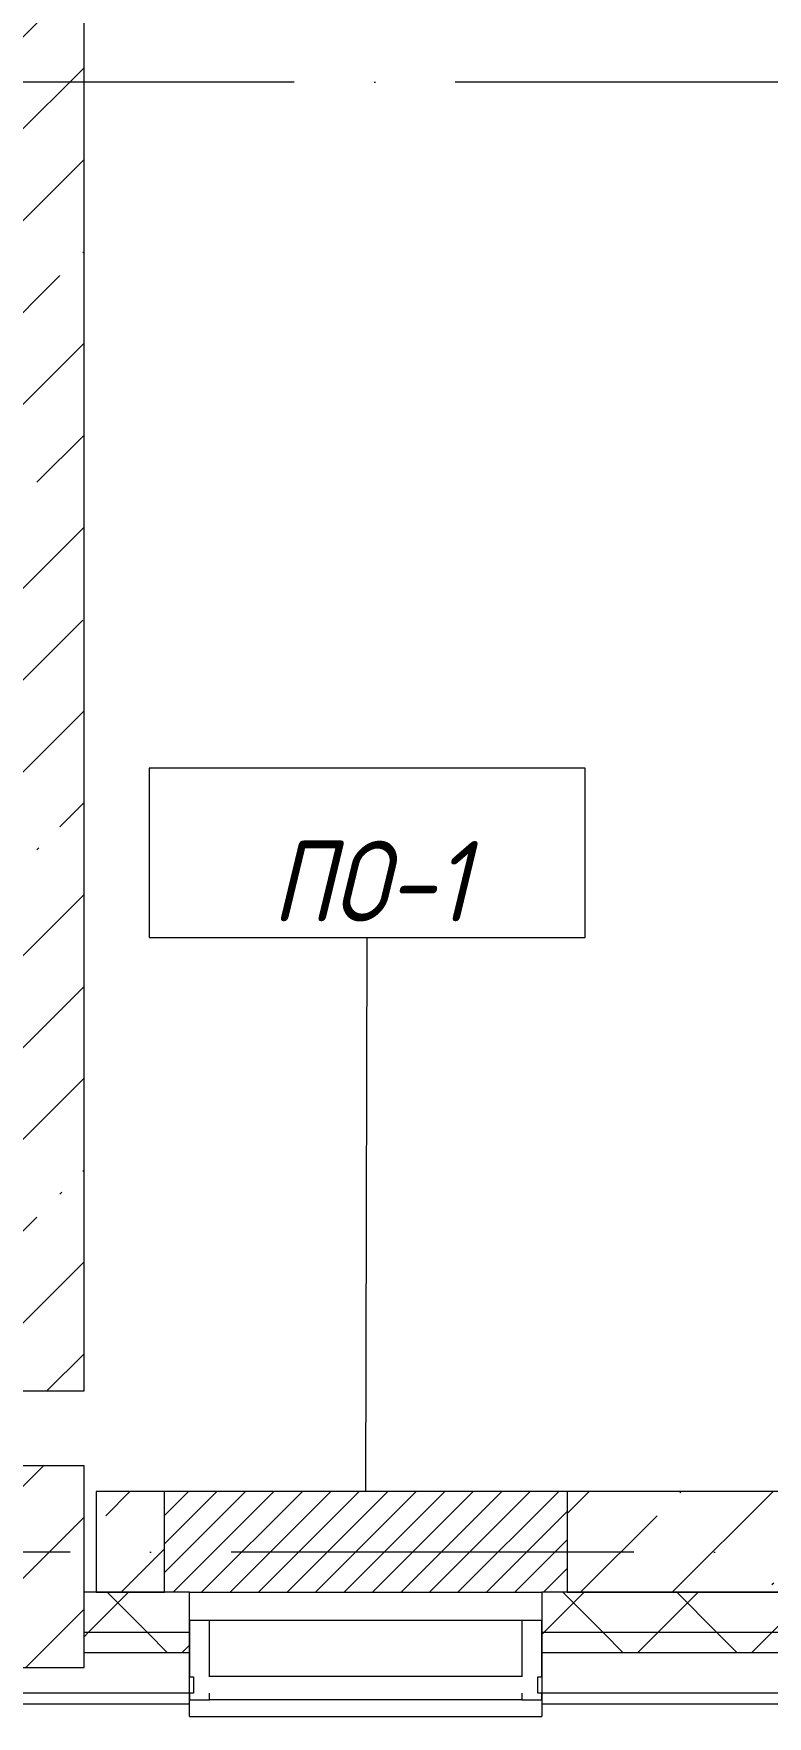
# Model space of a CAD drawing. Header units: millimetres. Extents: x -6467 to 106027, y -7090 to 195095.
# Drawn here: x 66825 to 68647, y 54873 to 59051 of the extents above; entities that cross this region are included whole.
import ezdxf

# ---------------------------------------------------------------- set-up
doc = ezdxf.new("R2010")
doc.units = ezdxf.units.MM
doc.linetypes.add('50_200_ШТРИХ_1Т_ш5_п1_п1_', pattern=[1400, 1000, -200, 0, -200])
for name, color, linetype, lineweight in [('A-FLOR', 7, 'Continuous', 9), ('A-FLOR-IDEN', 7, 'Continuous', 9), ('A-GLAZ', 7, 'Continuous', 5), ('A-GLAZ-CWMG', 7, 'Continuous', 9), ('A-GLAZ-CWMG-1', 7, 'Continuous', 20), ('A-WALL', 7, 'Continuous', 5), ('A-WALL-FNSH-1', 7, 'Continuous', 5), ('S-COLS', 7, 'Continuous', 9), ('S-COLS-1', 7, 'Continuous', 5)]:
    doc.layers.add(name, color=color, linetype=linetype, lineweight=lineweight)
doc.layers.add('A-FLOR-PATT-4', color=7, linetype='Continuous', lineweight=5, true_color=0x0e5ada)
doc.layers.add('Оси-3', color=7, linetype='50_200_ШТРИХ_1Т_ш5_п1_п1_', lineweight=9, true_color=0xaaaaaa)
doc.styles.add('GOST Common_I', font='', dxfattribs={"width": 0.9, "height": 200})
doc.styles.get('GOST Common_I').set_extended_font_data('GOST Common', italic=True)
pattern_1 = [(45, (0, 0), (-228.0985, 228.0985), []), (45, (228.1, 0), (-228.0985, 228.0985), [403.225, -80.645, 6.706, -73.939])]
pattern_2 = [(45, (0, 0), (-141.42136, 141.42136), []), (135, (0, 0), (-141.42136, -141.42136), [])]

# ---------------------------------------------------------------- blocks, each defined once
blk = doc.blocks.new('Прямоугольный импост - Импост структурный с накладкой - 180мм-22437121-АИ_План этажа Радиаторы_2')
at = {"layer": 'A-GLAZ-CWMG-1'}
for p, q in [((-50, 0), (-50, 17)), ((-50, 17), (0, 17)), ((0, 0), (-10, 0)), ((-10, 0), (-10, -40)), ((0, 17), (0, 0)), ((-50, -180), (-50, -40)), ((-10, -40), (0, -40)), ((0, -40), (0, -180)), ((0, -180), (-50, -180))]:
    blk.add_line(p, q, dxfattribs=at)
blk = doc.blocks.new('Прямоугольный импост - Импост структурный с накладкой - 180мм-V232-АИ_План этажа Радиаторы_2')
at = {"layer": 'A-GLAZ-CWMG'}
for p, q in [((6637, 55111), (5862, 55111)), ((6637, 54914), (5862, 54914))]:
    blk.add_line(p, q, dxfattribs=at)
blk = doc.blocks.new('Прямоугольный импост - Импост структурный с накладкой - 180мм-22437100-АИ_План этажа Радиаторы_2')
at = {"layer": 'A-GLAZ-CWMG-1'}
for p, q in [((-25, 0), (-25, 17)), ((-25, 17), (25, 17)), ((25, 0), (15, 0)), ((15, 0), (15, -40)), ((25, 17), (25, 0)), ((-25, -180), (-25, -40)), ((15, -40), (25, -40)), ((25, -40), (25, -180)), ((25, -180), (-25, -180))]:
    blk.add_line(p, q, dxfattribs=at)
blk = doc.blocks.new('Прямоугольный импост - Импост структурный с накладкой - 180мм-22437155-АИ_План этажа Радиаторы_2')
at = {"layer": 'A-GLAZ-CWMG-1'}
for p, q in [((0, 17), (-50, 17)), ((-50, 17), (-50, 0)), ((-10, -40), (-10, 0)), ((-10, 0), (0, 0)), ((0, 0), (0, 17)), ((-50, -40), (-50, -180)), ((0, -40), (-10, -40)), ((0, -180), (0, -40)), ((-50, -180), (0, -180))]:
    blk.add_line(p, q, dxfattribs=at)
blk = doc.blocks.new('BSC_Колонна _Прямоугольная - 500х500-V285-АИ_План этажа Радиаторы_2')
at = {"layer": 'S-COLS-1'}
h = blk.add_hatch(dxfattribs=at)
h.set_pattern_fill('FP_181', color=256, style=0, pattern_type=2)
h.set_pattern_definition([(45, (-66700, -55244.7), (-228.0985, 228.0985), []), (45, (-66471.9, -55244.7), (-228.0985, 228.0985), [403.225, -80.645, 6.706, -73.939])])
h.paths.add_polyline_path([(-250, -250), (250, -250), (250, 250), (-250, 250)])
for p, q in [((250, 250), (-250, 250)), ((-250, 250), (-250, -250)), ((250, -250), (250, 250)), ((-250, -250), (250, -250))]:
    blk.add_line(p, q, dxfattribs=at)
blk = doc.blocks.new('Отлив_СКБ - Отлив витража-V408-АИ_План этажа Радиаторы_2')
at = {"layer": 'A-GLAZ'}
for p, q in [((0, 69), (0, 100)), ((875, 100), (0, 100)), ((875, 100), (875, 69)), ((825, 0), (50, 0))]:
    blk.add_line(p, q, dxfattribs=at)
blk = doc.blocks.new('AAR_СКБ_Марка_Перекрытия_1 мм - Марка пола-27961726-АИ_План этажа Радиаторы_2')
at = {"layer": 'A-FLOR-IDEN'}
for p, q in [((2.723, 2.101), (-2.69, 2.101)), ((-2.69, 2.101), (-2.69, 0)), ((2.723, 0), (2.723, 2.101)), ((-2.69, 0), (2.723, 0))]:
    blk.add_line(p, q, dxfattribs=at)

msp = doc.modelspace()

# ---------------------------------------------------------------- hatches: boundary and pattern name
at = {"layer": 'A-FLOR-PATT-4'}
h = msp.add_hatch(dxfattribs=at)
h.set_pattern_fill('FP_358', color=256, style=0, pattern_type=2)
h.set_pattern_definition([(225, (67650, 55306.04), (35.3553, -35.3553), [])])
h.paths.add_polyline_path([(67607.4, 55181), (68150, 55181), (68150, 55431), (67150, 55431), (67150, 55181), (67212, 55181)])
at = {"layer": 'A-WALL'}
h = msp.add_hatch(dxfattribs=at)
h.set_pattern_fill('FP_1', color=256, style=0, pattern_type=2)
h.set_pattern_definition(pattern_1)
h.paths.add_polyline_path([(66950, 55681), (66950, 63181), (66700, 63181), (66700, 55681), (66776.9, 55681)])
h = msp.add_hatch(dxfattribs=at)
h.set_pattern_fill('FP_1', color=256, style=0, pattern_type=2)
h.set_pattern_definition(pattern_1)
h.paths.add_polyline_path([(73420.9, 55181), (74450, 55181), (74450, 55431), (68150, 55431), (68150, 55181), (72590.4, 55181)])
h.paths.add_polyline_path([(66980, 55181), (67150, 55181), (67150, 55431), (66980, 55431)])
h = msp.add_hatch(dxfattribs=at)
h.set_pattern_fill('FP_125', color=256, style=0, pattern_type=2)
h.set_pattern_definition(pattern_2)
h.paths.add_polyline_path([(74400, 55081), (74400, 55181), (68087, 55181), (68087, 55081), (74350, 55081)])
h.paths.add_polyline_path([(65946.4, 55081), (66450, 55081), (66450, 55181), (64968.4, 55181), (64968.4, 55081), (65115.9, 55081)])
h.paths.add_polyline_path([(63968.4, 55081), (63968.4, 55181), (62760.4, 55181), (62760.4, 55081), (63870.1, 55081)])
h.paths.add_polyline_path([(66950, 55081), (67212, 55081), (67212, 55181), (66950, 55181), (66950, 55169.4)])
h.paths.add_polyline_path([(59760.4, 55081), (60940.4, 55081), (60940.4, 55181), (59760.4, 55181)])
h.paths.add_polyline_path([(57940.4, 55081), (57940.4, 55181), (56760.4, 55181), (56760.4, 55081), (57641.4, 55081)])
h.paths.add_polyline_path([(54734.6, 55081), (54940.4, 55081), (54940.4, 55181), (53760.4, 55181), (53760.4, 55081), (54319.4, 55081)])
h.paths.add_polyline_path([(51827.9, 55081), (51940.4, 55081), (51940.4, 55181), (50760.4, 55181), (50760.4, 55081), (50997.4, 55081)])
h.paths.add_polyline_path([(47760.4, 55081), (48940.4, 55081), (48940.4, 55181), (47760.4, 55181)])
h.paths.add_polyline_path([(45599.2, 55081), (45940.4, 55081), (45940.4, 55181), (44460.4, 55181), (44460.4, 55081), (45183.9, 55081)])
h.paths.add_polyline_path([(41861.9, 55081), (42640.4, 55081), (42640.4, 55181), (41460.4, 55181), (41460.4, 55081)])
h.paths.add_polyline_path([(39640.4, 55081), (39640.4, 55181), (38460.4, 55181), (38460.4, 55081), (39370.4, 55081)])
h.paths.add_polyline_path([(36640.4, 55081), (36640.4, 55181), (35460.4, 55181), (35460.4, 55081), (36463.7, 55081)])
h.paths.add_polyline_path([(32726.4, 55081), (33640.4, 55081), (33640.4, 55181), (32460.4, 55181), (32460.4, 55081)])
h.paths.add_polyline_path([(30640.4, 55081), (30640.4, 55181), (29460.4, 55181), (29460.4, 55081), (30234.9, 55081)])
h.paths.add_polyline_path([(26400, 55081), (27640.4, 55081), (27640.4, 55181), (26400, 55181)])
h.paths.add_polyline_path([(23590.9, 55081), (24700, 55081), (24700, 55181), (23400, 55181), (23400, 55081)])
h.paths.add_polyline_path([(21514.7, 55081), (21700, 55081), (21700, 55181), (20400, 55181), (20400, 55081), (21099.4, 55081)])
h.paths.add_polyline_path([(17400, 55081), (18700, 55081), (18700, 55181), (17400, 55181)])
h.paths.add_polyline_path([(16116.5, 55081), (16525, 55081), (16525, 55181), (6687, 55181), (6687, 55081), (14455.5, 55081)])
h.paths.add_polyline_path([(5812, 55081), (5812, 55181), (-2450, 55181), (-2450, 55081), (2828.5, 55081)])
h = msp.add_hatch(dxfattribs=at)
h.set_pattern_fill('FP_125', color=256, style=0, pattern_type=2)
h.set_pattern_definition(pattern_2)
h.paths.add_polyline_path([(74350, 55031), (74350, 55081), (68087, 55081), (68087, 55031), (74251.4, 55031)])
h.paths.add_polyline_path([(67212, 55031), (67212, 55081), (66950, 55081), (66950, 55031)])
h.paths.add_polyline_path([(66450, 55031), (66450, 55081), (64968.4, 55081), (64968.4, 55031), (65946.4, 55031)])
h.paths.add_polyline_path([(63870.1, 55031), (63968.4, 55031), (63968.4, 55081), (62760.4, 55081), (62760.4, 55031), (63454.9, 55031)])
h.paths.add_polyline_path([(60940.4, 55031), (60940.4, 55081), (59760.4, 55081), (59760.4, 55031), (60132.9, 55031)])
h.paths.add_polyline_path([(57641.4, 55031), (57940.4, 55031), (57940.4, 55081), (56760.4, 55081), (56760.4, 55031), (56810.9, 55031)])
h.paths.add_polyline_path([(54734.6, 55031), (54940.4, 55031), (54940.4, 55081), (53760.4, 55081), (53760.4, 55031), (54319.4, 55031)])
h.paths.add_polyline_path([(51940.4, 55031), (51940.4, 55081), (50760.4, 55081), (50760.4, 55031), (51827.9, 55031)])
h.paths.add_polyline_path([(47760.4, 55031), (48940.4, 55031), (48940.4, 55081), (47760.4, 55081)])
h.paths.add_polyline_path([(45599.2, 55031), (45940.4, 55031), (45940.4, 55081), (44460.4, 55081), (44460.4, 55031), (45183.9, 55031)])
h.paths.add_polyline_path([(42640.4, 55031), (42640.4, 55081), (41460.4, 55081), (41460.4, 55031), (41861.9, 55031)])
h.paths.add_polyline_path([(39370.4, 55031), (39640.4, 55031), (39640.4, 55081), (38460.4, 55081), (38460.4, 55031), (38539.9, 55031)])
h.paths.add_polyline_path([(36463.7, 55031), (36640.4, 55031), (36640.4, 55081), (35460.4, 55081), (35460.4, 55031), (36048.4, 55031)])
h.paths.add_polyline_path([(33640.4, 55031), (33640.4, 55081), (32460.4, 55081), (32460.4, 55031), (33556.9, 55031)])
h.paths.add_polyline_path([(29460.4, 55031), (30640.4, 55031), (30640.4, 55081), (29460.4, 55081)])
h.paths.add_polyline_path([(26400, 55031), (27640.4, 55031), (27640.4, 55081), (26400, 55081)])
h.paths.add_polyline_path([(23400, 55031), (24700, 55031), (24700, 55081), (23400, 55081)])
h.paths.add_polyline_path([(21099.4, 55031), (21700, 55031), (21700, 55081), (20400, 55081), (20400, 55031)])
h.paths.add_polyline_path([(16525, 55031), (16525, 55081), (6687, 55081), (6687, 55031), (16116.5, 55031)])
h.paths.add_polyline_path([(18607.9, 55031), (18700, 55031), (18700, 55081), (17400, 55081), (17400, 55031), (17777.5, 55031)])
h.paths.add_polyline_path([(5812, 55031), (5812, 55081), (-2550, 55081), (-2550, 55031), (2828.5, 55031)])

# ---------------------------------------------------------------- linework, layer by layer
at = {"layer": 'A-FLOR'}
for p, q in [((68150, 55431), (67150, 55431)), ((67212, 55181), (68087, 55181))]:
    msp.add_line(p, q, dxfattribs=at)
at = {"layer": 'A-FLOR-IDEN'}
msp.add_line((67650, 55431), (67653.4, 56806.8), dxfattribs=at)
at = {"layer": 'A-WALL'}
for p, q in [((66950, 55681), (66950, 63181)), ((66700, 55681), (66950, 55681)), ((67150, 55431), (66980, 55431)), ((66980, 55431), (66980, 55181)), ((67150, 55181), (67150, 55431)), ((74450, 55431), (68150, 55431)), ((68150, 55431), (68150, 55181)), ((66980, 55181), (67150, 55181)), ((68150, 55181), (74223, 55181)), ((67212, 55081), (66950, 55081)), ((74400, 55081), (68087, 55081)), ((67212, 55031), (66950, 55031)), ((74350, 55031), (68087, 55031)), ((67212, 54931), (64908.4, 54931)), ((74250, 54931), (68087, 54931))]:
    msp.add_line(p, q, dxfattribs=at)
at = {"layer": 'A-WALL-FNSH-1'}
for p, q in [((67212, 55181), (66950, 55181)), ((67212, 54904), (67212, 55181)), ((74223, 55181), (68087, 55181)), ((68087, 55181), (68087, 54904)), ((64908.4, 54904), (67212, 54904)), ((68087, 54904), (74223, 54904))]:
    msp.add_line(p, q, dxfattribs=at)
at = {"layer": 'Оси-3'}
for p, q in [((74472.3, 58931), (-5267.3, 58931)), ((104718, 55281), (-5267.3, 55281))]:
    msp.add_line(p, q, dxfattribs=at)

# ---------------------------------------------------------------- block references
at = {"layer": 'A-FLOR-IDEN', "xscale": 199.9999999999999, "yscale": 199.9999999999999, "zscale": 199.9999999999999}
msp.add_blockref('AAR_СКБ_Марка_Перекрытия_1 мм - Марка пола-27961726-АИ_План этажа Радиаторы_2', (67650, 56806.8), dxfattribs=at)
at = {"layer": 'A-GLAZ', "rotation": 180}
msp.add_blockref('Отлив_СКБ - Отлив витража-V408-АИ_План этажа Радиаторы_2', (68087, 54973), dxfattribs=at)
at = {"layer": 'A-GLAZ-CWMG', "rotation": 180}
msp.add_blockref('Прямоугольный импост - Импост структурный с накладкой - 180мм-22437155-АИ_План этажа Радиаторы_2', (67212, 54931), dxfattribs=at)
at = {"layer": 'A-GLAZ-CWMG'}
msp.add_blockref('Прямоугольный импост - Импост структурный с накладкой - 180мм-V232-АИ_План этажа Радиаторы_2', (61400, 0), dxfattribs=at)
at = {"layer": 'A-GLAZ-CWMG', "extrusion": (0, 0, -1), "rotation": 180}
for name, p in [('Прямоугольный импост - Импост структурный с накладкой - 180мм-22437121-АИ_План этажа Радиаторы_2', (-68087, 54931)), ('Прямоугольный импост - Импост структурный с накладкой - 180мм-22437100-АИ_План этажа Радиаторы_2', (-68062, 54931))]:
    msp.add_blockref(name, p, dxfattribs=at)
at = {"layer": 'S-COLS'}
msp.add_blockref('BSC_Колонна _Прямоугольная - 500х500-V285-АИ_План этажа Радиаторы_2', (66700, 55244.7), dxfattribs=at)

# ---------------------------------------------------------------- texts
at = {"layer": 'A-FLOR-IDEN', "insert": (67661.1, 56946.5), "char_height": 200, "width": 523.8, "attachment_point": 5, "line_spacing_factor": 1.022766, "style": 'GOST Common_I'}
msp.add_mtext('\\pxqc,t0.9,1.8,2.7,3.6,4.5,5.4,6.3,7.2,8.1,9,9.9,10.8,11.7,12.6,13.5,14.4,15.3,16.2,17.1,18,18.9,19.8,20.7,21.6,22.5,23.4,24.3,25.2,26.1,27,27.9,28.8;{ПО-1}', dxfattribs=at)

doc.saveas('drawing.dxf')
